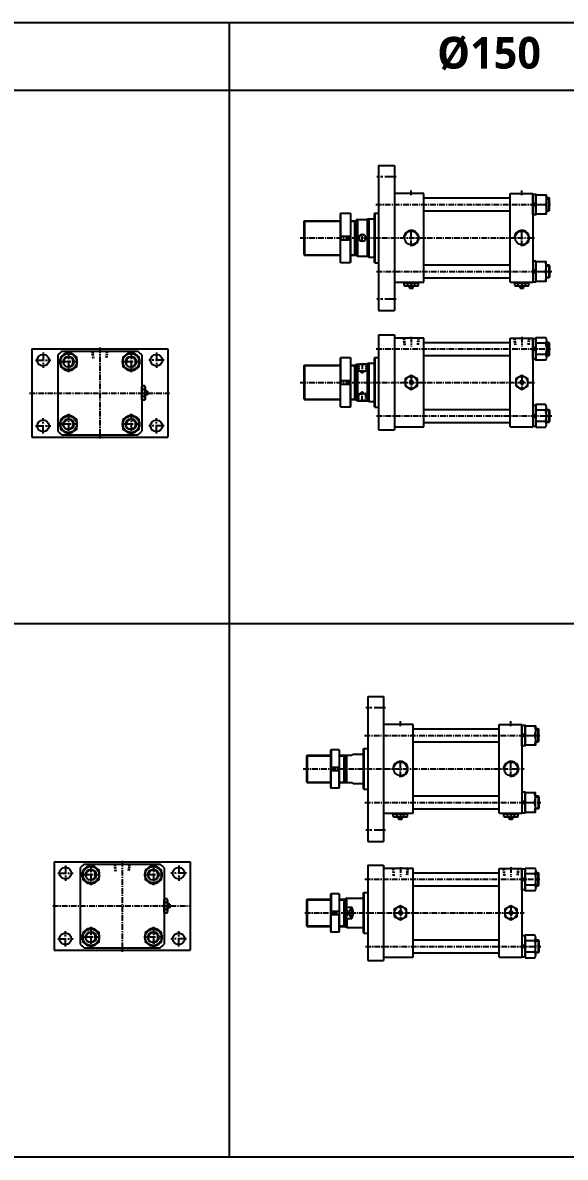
# Model space of a CAD drawing. Extents: x -819 to 8226, y 0 to 4052.
# Drawn here: x 856 to 2053, y 0 to 2506 of the extents above; entities that cross this region are included whole.
import ezdxf

# ---------------------------------------------------------------- set-up
doc = ezdxf.new("R2010")
doc.units = 0
doc.header["$LTSCALE"] = 10
doc.header["$MEASUREMENT"] = 0
for name, pattern in [('CENTER', [2, 1.25, -0.25, 0.25, -0.25]), ('CENTERX2', [4, 2.5, -0.5, 0.5, -0.5]), ('HIDDEN', [0.375, 0.25, -0.125])]:
    doc.linetypes.add(name, pattern=pattern)
doc.layers.get('0').update_dxf_attribs({"linetype": 'CONTINUOUS'})
doc.layers.get('DEFPOINTS').update_dxf_attribs({"linetype": 'CONTINUOUS'})
for name, color, linetype in [('CEN', 1, 'CENTERX2'), ('CENTER', 1, 'CENTER'), ('ML', 7, 'CONTINUOUS'), ('THIN', 3, 'CONTINUOUS')]:
    doc.layers.add(name, color=color, linetype=linetype)
doc.styles.add('문자', font='romans.shx')

msp = doc.modelspace()

# ---------------------------------------------------------------- linework, layer by layer
for p, q in [((8226, 2505.7), (0, 2505.7)), ((1312, 0), (1312, 2505.7)), ((8226, 2355.7), (0, 2355.7)), ((8226, 1177.9), (0, 1177.9)), ((8226, 0), (0, 0))]:
    msp.add_line(p, q)
at = {"color": 7, "linetype": 'Continuous'}
for p, q in [((1697.7, 1925.3), (1697.7, 1930.4)), ((1697.7, 1930.4), (1704, 1930.4)), ((1698.7, 1930.4), (1698.7, 1932.4)), ((1698.7, 1932.4), (1727.9, 1932.4)), ((1704, 1930.4), (1728.9, 1930.4)), ((1705.5, 1925.3), (1705.5, 1930.4)), ((1721.1, 1925.3), (1721.1, 1930.4)), ((1727.9, 1930.4), (1727.9, 1932.4)), ((1728.9, 1925.3), (1728.9, 1930.4)), ((1941.7, 1925.3), (1941.7, 1930.4)), ((1941.7, 1930.4), (1948, 1930.4)), ((1942.7, 1930.4), (1942.7, 1932.4)), ((1942.7, 1932.4), (1971.9, 1932.4)), ((1948, 1930.4), (1972.9, 1930.4)), ((1949.5, 1925.3), (1949.5, 1930.4)), ((1965.1, 1925.3), (1965.1, 1930.4)), ((1971.9, 1930.4), (1971.9, 1932.4)), ((1972.9, 1925.3), (1972.9, 1930.4)), ((1700.9, 1924.4), (1725.7, 1924.4)), ((1709.3, 1924.6), (1709.3, 1924.6)), ((1709.3, 1919.9), (1709.3, 1924.4)), ((1709.3, 1919.9), (1709.8, 1919.4)), ((1717.3, 1919.9), (1709.3, 1919.9)), ((1709.8, 1919.4), (1716.8, 1919.4)), ((1717.3, 1919.9), (1716.8, 1919.4)), ((1717.3, 1919.9), (1717.3, 1924.4)), ((1944.9, 1924.4), (1969.7, 1924.4)), ((1953.3, 1924.6), (1953.3, 1924.6)), ((1953.3, 1919.9), (1953.3, 1924.4)), ((1953.3, 1919.9), (1953.8, 1919.4)), ((1961.3, 1919.9), (1953.3, 1919.9)), ((1953.8, 1919.4), (1960.8, 1919.4)), ((1961.3, 1919.9), (1960.8, 1919.4)), ((1961.3, 1919.9), (1961.3, 1924.4)), ((1118.5, 1673.2), (1118.5, 1702.4)), ((1120.5, 1702.4), (1118.5, 1702.4)), ((1125.5, 1703.4), (1120.5, 1703.4)), ((1120.5, 1678.6), (1120.5, 1703.4)), ((1125.5, 1695.6), (1120.5, 1695.6)), ((1125.5, 1680), (1120.5, 1680)), ((1126.3, 1683.8), (1126.3, 1683.8)), ((1126.5, 1675.4), (1126.5, 1700.2)), ((1131, 1691.8), (1126.5, 1691.8)), ((1131, 1683.8), (1126.5, 1683.8)), ((1131, 1691.8), (1131.5, 1691.3)), ((1131, 1691.8), (1131, 1683.8)), ((1131, 1683.8), (1131.5, 1684.3)), ((1131.5, 1684.3), (1131.5, 1691.3)), ((1120.5, 1673.2), (1118.5, 1673.2)), ((1120.5, 1672.2), (1120.5, 1678.6)), ((1125.5, 1672.2), (1120.5, 1672.2)), ((1673.7, 752.8), (1673.7, 757.8)), ((1673.7, 757.8), (1680.1, 757.8)), ((1674.7, 757.8), (1674.7, 759.8)), ((1674.7, 759.8), (1703.9, 759.8)), ((1676.9, 751.8), (1701.7, 751.8)), ((1680.1, 757.8), (1704.9, 757.8)), ((1681.5, 752.8), (1681.5, 757.8)), ((1685.3, 752.1), (1685.3, 752.1)), ((1685.3, 747.3), (1685.3, 751.8)), ((1693.3, 747.3), (1693.3, 751.8)), ((1697.1, 752.8), (1697.1, 757.8)), ((1703.9, 757.8), (1703.9, 759.8)), ((1704.9, 752.8), (1704.9, 757.8)), ((1917.7, 752.8), (1917.7, 757.8)), ((1917.7, 757.8), (1924.1, 757.8)), ((1918.7, 757.8), (1918.7, 759.8)), ((1918.7, 759.8), (1947.9, 759.8)), ((1920.9, 751.8), (1945.7, 751.8)), ((1924.1, 757.8), (1948.9, 757.8)), ((1925.5, 752.8), (1925.5, 757.8)), ((1929.3, 752.1), (1929.3, 752.1)), ((1929.3, 747.3), (1929.3, 751.8)), ((1937.3, 747.3), (1937.3, 751.8)), ((1941.1, 752.8), (1941.1, 757.8)), ((1947.9, 757.8), (1947.9, 759.8)), ((1948.9, 752.8), (1948.9, 757.8)), ((1685.3, 747.3), (1685.8, 746.8)), ((1693.3, 747.3), (1685.3, 747.3)), ((1685.8, 746.8), (1692.8, 746.8)), ((1693.3, 747.3), (1692.8, 746.8)), ((1929.3, 747.3), (1929.8, 746.8)), ((1937.3, 747.3), (1929.3, 747.3)), ((1929.8, 746.8), (1936.8, 746.8)), ((1937.3, 747.3), (1936.8, 746.8)), ((1167.8, 540.4), (1167.8, 569.6)), ((1169.8, 569.6), (1167.8, 569.6)), ((1174.8, 570.6), (1169.8, 570.6)), ((1169.8, 545.8), (1169.8, 570.6)), ((1174.8, 562.8), (1169.8, 562.8)), ((1175.8, 542.6), (1175.8, 567.4)), ((1180.3, 559), (1175.8, 559)), ((1180.3, 559), (1180.8, 558.5)), ((1180.3, 559), (1180.3, 551)), ((1180.3, 551), (1180.8, 551.5)), ((1180.8, 551.5), (1180.8, 558.5)), ((1169.8, 540.4), (1167.8, 540.4)), ((1174.8, 547.2), (1169.8, 547.2)), ((1169.8, 539.4), (1169.8, 545.8)), ((1174.8, 539.4), (1169.8, 539.4)), ((1175.5, 551), (1175.5, 551)), ((1180.3, 551), (1175.8, 551))]:
    msp.add_line(p, q, dxfattribs=at)
for points in [[(1699.8, 1703.5), (1713.3, 1695.7), (1726.8, 1703.5), (1726.8, 1719.1), (1713.3, 1726.9), (1699.8, 1719.1)], [(1711.8, 1713.8), (1710.4, 1711.3), (1711.8, 1708.8), (1714.7, 1708.8), (1716.2, 1711.3), (1714.7, 1713.8)], [(1943.8, 1703.5), (1957.3, 1695.7), (1970.8, 1703.5), (1970.8, 1719.1), (1957.3, 1726.9), (1943.8, 1719.1)], [(1955.8, 1713.8), (1954.4, 1711.3), (1955.8, 1708.8), (1958.7, 1708.8), (1960.2, 1711.3), (1958.7, 1713.8)], [(1675.8, 532.1), (1689.3, 524.3), (1702.8, 532.1), (1702.8, 547.7), (1689.3, 555.5), (1675.8, 547.7)], [(1919.8, 532.1), (1933.3, 524.3), (1946.8, 532.1), (1946.8, 547.7), (1933.3, 555.5), (1919.8, 547.7)], [(1687.9, 542.4), (1686.4, 539.9), (1687.9, 537.4), (1690.8, 537.4), (1692.2, 539.9), (1690.8, 542.4)], [(1931.9, 542.4), (1930.4, 539.9), (1931.9, 537.4), (1934.8, 537.4), (1936.2, 539.9), (1934.8, 542.4)]]:
    msp.add_lwpolyline(points, close=True, dxfattribs=at)
for centre, radius in [((1713.3, 1711.3), 13.5), ((1713.3, 1711.3), 3.5), ((1957.3, 1711.3), 13.5), ((1957.3, 1711.3), 3.5), ((1689.3, 539.9), 13.5), ((1933.3, 539.9), 13.5), ((1689.3, 539.9), 3.5), ((1933.3, 539.9), 3.5)]:
    msp.add_circle(centre, radius, dxfattribs=at)
for centre, radius, start, end in [((1700.9, 1930), 5.62, 235.6158, 270), ((1701.6, 1932.6), 8.22, 241.7006, 298.2994), ((1713.3, 1955.7), 31.3, 255.6172, 270.0141), ((1713.3, 1955.7), 31.3, 269.9859, 284.3828), ((1725, 1932.6), 8.22, 241.7006, 298.2994), ((1944.9, 1930), 5.62, 235.6158, 270), ((1945.6, 1932.6), 8.22, 241.7006, 298.2994), ((1957.3, 1955.7), 31.3, 255.6172, 270.0141), ((1957.3, 1955.7), 31.3, 269.9859, 284.3828), ((1969, 1932.6), 8.22, 241.7006, 298.2994), ((1118.3, 1699.5), 8.22, 331.7006, 28.2994), ((1095.2, 1687.8), 31.3, 359.9859, 14.3828), ((1095.2, 1687.8), 31.3, 345.6172, 0.0141), ((1118.3, 1676.1), 8.22, 331.7006, 28.2994), ((1120.9, 1675.4), 5.62, 325.6158, 0), ((1676.9, 757.4), 5.62, 235.6158, 270), ((1677.6, 760), 8.22, 241.7006, 298.2994), ((1689.3, 783.2), 31.3, 255.6172, 270.0141), ((1689.3, 783.2), 31.3, 269.9859, 284.3828), ((1701, 760), 8.22, 241.7006, 298.2994), ((1920.9, 757.4), 5.62, 235.6158, 270), ((1921.6, 760), 8.22, 241.7006, 298.2994), ((1933.3, 783.2), 31.3, 255.6172, 270.0141), ((1933.3, 783.2), 31.3, 269.9859, 284.3828), ((1945, 760), 8.22, 241.7006, 298.2994), ((1167.5, 566.7), 8.22, 331.7006, 28.2994), ((1144.4, 555), 31.3, 359.9859, 14.3828), ((1144.4, 555), 31.3, 345.6172, 0.0141), ((1167.5, 543.3), 8.22, 331.7006, 28.2994), ((1170.1, 542.6), 5.62, 325.6158, 0)]:
    msp.add_arc(centre, radius, start, end, dxfattribs=at)
at = {"layer": 'CEN', "color": 1, "linetype": 'CENTER', "ltscale": 2}
for p, q in [((1680.3, 2165.4), (1637.3, 2165.4)), ((1680.3, 1895.4), (1637.3, 1895.4)), ((1656.3, 992.8), (1613.3, 992.8)), ((1656.3, 722.8), (1613.3, 722.8))]:
    msp.add_line(p, q, dxfattribs=at)
at = {"layer": 'CEN', "color": 1, "linetype": 'CENTER', "ltscale": 1.5}
for p, q in [((884, 1760.3), (918, 1760.3)), ((901, 1777.3), (901, 1743.3)), ((1168, 1760.3), (1134, 1760.3)), ((1151, 1777.3), (1151, 1743.3)), ((901, 1598.3), (901, 1632.3)), ((1151, 1598.3), (1151, 1632.3)), ((884, 1615.3), (918, 1615.3)), ((1168, 1615.3), (1134, 1615.3)), ((933.1, 627.5), (967.1, 627.5)), ((950.1, 644.5), (950.1, 610.5)), ((1217.1, 627.5), (1183.1, 627.5)), ((1200.1, 644.5), (1200.1, 610.5)), ((933.1, 482.5), (967.1, 482.5)), ((950.1, 465.5), (950.1, 499.5)), ((1217.1, 482.5), (1183.1, 482.5)), ((1200.1, 465.5), (1200.1, 499.5))]:
    msp.add_line(p, q, dxfattribs=at)
at = {"layer": 'CENTER'}
for p, q in [((957, 1779.8), (957, 1733.9)), ((1095, 1779.8), (1095, 1733.9)), ((976.9, 1756.8), (937.1, 1756.8)), ((1114.9, 1756.8), (1075.1, 1756.8)), ((957, 1641.8), (957, 1595.9)), ((1095, 1641.8), (1095, 1595.9)), ((976.9, 1618.8), (937.1, 1618.8)), ((1114.9, 1618.8), (1075.1, 1618.8)), ((1006.3, 647), (1006.3, 601)), ((1144.3, 647), (1144.3, 601)), ((1026.2, 624), (986.4, 624)), ((1164.2, 624), (1124.4, 624)), ((1006.3, 509), (1006.3, 463)), ((1144.3, 509), (1144.3, 463)), ((1026.2, 486), (986.4, 486)), ((1164.2, 486), (1124.4, 486))]:
    msp.add_line(p, q, dxfattribs=at)
at = {"layer": 'DEFPOINTS', "color": 0, "linetype": 'ByBlock'}
for p in [(1641.3, 1766.3), (1641.3, 1656.3)]:
    msp.add_point(p, dxfattribs=at)
at = {"layer": 'ML'}
for p, q in [((1641.3, 2190.4), (1641.3, 1870.4)), ((1641.3, 2190.4), (1676.3, 2190.4)), ((1676.3, 2190.4), (1676.3, 1870.4)), ((1741.3, 2128.4), (1676.3, 2128.4)), ((1741.3, 1932.4), (1741.3, 2128.4)), ((1931.3, 2128.4), (1981.3, 2128.4)), ((1931.3, 1932.4), (1931.3, 2128.4)), ((1981.3, 2128.4), (1981.3, 1932.4)), ((1988.5, 2110), (1981.3, 2102.8)), ((1988.5, 2105.9), (1981.3, 2098.7)), ((2016.9, 2090.1), (2016.9, 2118.7)), ((1556.1, 2083.4), (1557.1, 2084.4)), ((1556.1, 2083.4), (1556.1, 1977.4)), ((1557.1, 2084.4), (1557.1, 2034.4)), ((1579.1, 2084.4), (1557.1, 2084.4)), ((1579.1, 2084.4), (1579.1, 2034.4)), ((1579.1, 2084.4), (1580.1, 2083.4)), ((1580.1, 1977.4), (1580.1, 2083.4)), ((1632.8, 2085.4), (1631.3, 2083.9)), ((1631.3, 2083.9), (1631.3, 1976.9)), ((1632.8, 2085.4), (1632.8, 1975.4)), ((1632.8, 2085.4), (1641.3, 2085.4)), ((1988.5, 2104.4), (2009.4, 2104.4)), ((1476.3, 2066.9), (1477.8, 2068.4)), ((1476.3, 2066.9), (1476.3, 1993.9)), ((1477.8, 2068.4), (1477.8, 1992.4)), ((1588.3, 2068.4), (1588.3, 1992.4)), ((1594.3, 2070.9), (1591.3, 2069.1)), ((1591.3, 2069.1), (1591.3, 1991.6)), ((1594.3, 2070.9), (1594.3, 1989.9)), ((1619.3, 2072.9), (1616.3, 2071.1)), ((1616.3, 2071.1), (1616.3, 1989.6)), ((1619.3, 2072.9), (1619.3, 1987.9)), ((1556.1, 2034.4), (1580.1, 2034.4)), ((1556.1, 2026.4), (1580.1, 2026.4)), ((1557.1, 1976.4), (1557.1, 2026.4)), ((1579.1, 1976.4), (1579.1, 2026.4)), ((1476.3, 1993.9), (1477.8, 1992.4)), ((1594.3, 1989.9), (1591.3, 1991.6)), ((1619.3, 1987.9), (1616.3, 1989.6)), ((1557.1, 1976.4), (1556.1, 1977.4)), ((1557.1, 1976.4), (1579.1, 1976.4)), ((1579.1, 1976.4), (1580.1, 1977.4)), ((1632.8, 1975.4), (1631.3, 1976.9)), ((1632.8, 1975.4), (1641.3, 1975.4)), ((1988.5, 1954.8), (1981.3, 1962)), ((1988.5, 1950.7), (1981.3, 1957.9)), ((1988.5, 1956.4), (2009.4, 1956.4)), ((2016.9, 1970.7), (2016.9, 1942.1)), ((1676.3, 1932.4), (1741.3, 1932.4)), ((1931.3, 1932.4), (1981.3, 1932.4)), ((1641.3, 1870.4), (1676.3, 1870.4)), ((1641.3, 1816.3), (1641.3, 1606.3)), ((1641.3, 1816.3), (1676.3, 1816.3)), ((1676.3, 1816.3), (1676.3, 1606.3)), ((1741.3, 1809.3), (1676.3, 1809.3)), ((1741.3, 1613.3), (1741.3, 1809.3)), ((1931.3, 1613.3), (1931.3, 1809.3)), ((1931.3, 1809.3), (1981.3, 1809.3)), ((1981.3, 1809.3), (1981.3, 1613.3)), ((876, 1785.3), (1176, 1785.3)), ((876, 1785.3), (876, 1590.3)), ((942, 1780.3), (1110.1, 1780.3)), ((1176, 1785.3), (1176, 1590.3)), ((1988.5, 1791), (1981.3, 1783.7)), ((1988.5, 1786.9), (1981.3, 1779.7)), ((2009.8, 1797.8), (1988.5, 1797.8)), ((2011.8, 1804.1), (2011.8, 1766.5)), ((2016.9, 1771), (2016.9, 1799.6)), ((933.5, 1771.9), (933.5, 1647.8)), ((1118.5, 1771.9), (1118.5, 1647.8)), ((1556.1, 1764.3), (1557.1, 1765.3)), ((1556.1, 1764.3), (1556.1, 1658.3)), ((1557.1, 1765.3), (1557.1, 1715.3)), ((1579.1, 1765.3), (1557.1, 1765.3)), ((1579.1, 1765.3), (1579.1, 1715.3)), ((1579.1, 1765.3), (1580.1, 1764.3)), ((1580.1, 1658.3), (1580.1, 1764.3)), ((1632.8, 1766.3), (1631.3, 1764.8)), ((1631.3, 1764.8), (1631.3, 1657.8)), ((1632.8, 1766.3), (1632.8, 1656.3)), ((1632.8, 1766.3), (1641.3, 1766.3)), ((2009.8, 1772.8), (1988.5, 1772.8)), ((1476.3, 1747.8), (1477.8, 1749.3)), ((1476.3, 1747.8), (1476.3, 1674.8)), ((1477.8, 1749.3), (1477.8, 1673.3)), ((1588.3, 1749.3), (1588.3, 1673.3)), ((1594.3, 1751.8), (1591.3, 1750.1)), ((1591.3, 1750.1), (1591.3, 1672.5)), ((1594.3, 1751.8), (1594.3, 1670.8)), ((1619.3, 1753.8), (1616.3, 1752.1)), ((1616.3, 1752.1), (1616.3, 1670.5)), ((1619.3, 1753.8), (1619.3, 1668.8)), ((1556.1, 1715.3), (1580.1, 1715.3)), ((1556.1, 1707.3), (1580.1, 1707.3)), ((1557.1, 1657.3), (1557.1, 1707.3)), ((1579.1, 1657.3), (1579.1, 1707.3)), ((1476.3, 1674.8), (1477.8, 1673.3)), ((1557.1, 1657.3), (1556.1, 1658.3)), ((1557.1, 1657.3), (1579.1, 1657.3)), ((1579.1, 1657.3), (1580.1, 1658.3)), ((1594.3, 1670.8), (1591.3, 1672.5)), ((1619.3, 1668.8), (1616.3, 1670.5)), ((1632.8, 1656.3), (1631.3, 1657.8)), ((1632.8, 1656.3), (1641.3, 1656.3)), ((2011.8, 1618.5), (2011.8, 1656.1)), ((933.5, 1647.8), (933.5, 1603.7)), ((1118.5, 1647.8), (1118.5, 1603.7)), ((1988.5, 1635.7), (1981.3, 1643)), ((1988.5, 1631.7), (1981.3, 1638.9)), ((2009.8, 1649.8), (1988.5, 1649.8)), ((2016.9, 1651.6), (2016.9, 1623)), ((1641.3, 1606.3), (1676.3, 1606.3)), ((1676.3, 1613.3), (1741.3, 1613.3)), ((1931.3, 1613.3), (1981.3, 1613.3)), ((2009.8, 1624.8), (1988.5, 1624.8)), ((876, 1590.3), (1176, 1590.3)), ((942, 1595.3), (1110.1, 1595.3)), ((1617.3, 1017.8), (1617.3, 697.8)), ((1617.3, 1017.8), (1652.3, 1017.8)), ((1652.3, 1017.8), (1652.3, 697.8)), ((1717.3, 955.8), (1652.3, 955.8)), ((1717.3, 759.8), (1717.3, 955.8)), ((1907.3, 955.8), (1957.3, 955.8)), ((1907.3, 759.8), (1907.3, 955.8)), ((1957.3, 955.8), (1957.3, 759.8)), ((1964.5, 937.4), (1957.3, 930.2)), ((1964.5, 933.4), (1957.3, 926.2)), ((1964.5, 931.8), (1985.4, 931.8)), ((1993, 917.5), (1993, 946.1)), ((1607.3, 901.3), (1608.8, 902.8)), ((1608.8, 902.8), (1608.8, 812.8)), ((1482.3, 886.3), (1483.8, 887.8)), ((1482.3, 886.3), (1482.3, 829.3)), ((1483.8, 887.8), (1483.8, 827.8)), ((1535.3, 898.8), (1536.3, 899.8)), ((1535.3, 898.8), (1535.3, 816.8)), ((1536.3, 899.8), (1536.3, 861.3)), ((1554.3, 899.8), (1536.3, 899.8)), ((1554.3, 899.8), (1554.3, 861.3)), ((1554.3, 899.8), (1555.3, 898.8)), ((1555.3, 816.8), (1555.3, 898.8)), ((1564.3, 887.8), (1564.3, 827.8)), ((1567.3, 887.8), (1567.3, 827.6)), ((1571.3, 827.8), (1571.3, 887.8)), ((1585.3, 890.3), (1582.3, 887.8)), ((1607.3, 901.3), (1607.3, 814.3)), ((1535.3, 861.3), (1555.3, 861.3)), ((1535.3, 854.3), (1555.3, 854.3)), ((1536.3, 815.8), (1536.3, 854.3)), ((1554.3, 815.8), (1554.3, 854.3)), ((1482.3, 829.3), (1483.8, 827.8)), ((1585.3, 825.3), (1582.3, 827.8)), ((1535.3, 816.8), (1536.3, 815.8)), ((1536.3, 815.8), (1554.3, 815.8)), ((1554.3, 815.8), (1555.3, 816.8)), ((1607.3, 814.3), (1608.8, 812.8)), ((1964.5, 782.2), (1957.3, 789.4)), ((1964.5, 778.2), (1957.3, 785.4)), ((1964.5, 783.8), (1985.4, 783.8)), ((1993, 798.1), (1993, 769.5)), ((1652.3, 759.8), (1717.3, 759.8)), ((1907.3, 759.8), (1957.3, 759.8)), ((1617.3, 697.8), (1652.3, 697.8)), ((925.1, 652.5), (1225.1, 652.5)), ((925.1, 652.5), (925.1, 457.5)), ((1225.1, 652.5), (1225.1, 457.5)), ((982.8, 639.1), (982.8, 470.9)), ((991.2, 647.5), (1159.3, 647.5)), ((1167.8, 639.1), (1167.8, 470.9)), ((1617.3, 644.9), (1617.3, 434.9)), ((1617.3, 644.9), (1652.3, 644.9)), ((1652.3, 644.9), (1652.3, 434.9)), ((1717.3, 637.9), (1652.3, 637.9)), ((1717.3, 441.9), (1717.3, 637.9)), ((1907.3, 441.9), (1907.3, 637.9)), ((1907.3, 637.9), (1957.3, 637.9)), ((1957.3, 637.9), (1957.3, 441.9)), ((1987.8, 632.7), (1987.8, 595.1)), ((1993, 599.6), (1993, 628.2)), ((1964.5, 619.5), (1957.3, 612.3)), ((1964.5, 615.4), (1957.3, 608.2)), ((1985.9, 626.4), (1964.5, 626.4)), ((1535.3, 580.9), (1536.3, 581.9)), ((1535.3, 580.9), (1535.3, 498.9)), ((1554.3, 581.9), (1536.3, 581.9)), ((1536.3, 581.9), (1536.3, 543.4)), ((1554.3, 581.9), (1555.3, 580.9)), ((1554.3, 581.9), (1554.3, 543.4)), ((1555.3, 498.9), (1555.3, 580.9)), ((1607.3, 583.4), (1608.8, 584.9)), ((1607.3, 583.4), (1607.3, 496.4)), ((1608.8, 584.9), (1608.8, 494.9)), ((1985.9, 601.3), (1964.5, 601.3)), ((1482.3, 568.4), (1483.8, 569.9)), ((1482.3, 568.4), (1482.3, 511.4)), ((1483.8, 569.9), (1483.8, 509.9)), ((1564.3, 569.9), (1564.3, 509.9)), ((1571.3, 572.4), (1567.3, 570.1)), ((1567.3, 570.1), (1567.3, 509.7)), ((1567.3, 552.4), (1582.3, 552.4)), ((1571.3, 552.4), (1571.3, 572.4)), ((1582.3, 552.4), (1582.3, 527.4)), ((1535.3, 543.4), (1555.3, 543.4)), ((1535.3, 536.4), (1555.3, 536.4)), ((1536.3, 497.9), (1536.3, 536.4)), ((1554.3, 497.9), (1554.3, 536.4)), ((1567.3, 527.4), (1582.3, 527.4)), ((1571.3, 527.4), (1571.3, 507.4)), ((1482.3, 511.4), (1483.8, 509.9)), ((1571.3, 507.4), (1567.3, 509.7)), ((1535.3, 498.9), (1536.3, 497.9)), ((1536.3, 497.9), (1554.3, 497.9)), ((1554.3, 497.9), (1555.3, 498.9)), ((1607.3, 496.4), (1608.8, 494.9)), ((1985.9, 478.4), (1964.5, 478.4)), ((1987.8, 447.1), (1987.8, 484.7)), ((1993, 480.2), (1993, 451.6)), ((925.1, 457.5), (1225.1, 457.5)), ((991.2, 462.5), (1159.3, 462.5)), ((1964.5, 464.3), (1957.3, 471.5)), ((1964.5, 460.2), (1957.3, 467.4)), ((1985.9, 453.3), (1964.5, 453.3)), ((1617.3, 434.9), (1652.3, 434.9)), ((1652.3, 441.9), (1717.3, 441.9)), ((1907.3, 441.9), (1957.3, 441.9))]:
    msp.add_line(p, q, dxfattribs=at)
at = {"layer": 'ML', "color": 1, "linetype": 'CENTER'}
for p, q in [((1713.3, 2125), (1713.3, 2135.5)), ((1957.3, 2125), (1957.3, 2135.5)), ((1635.1, 2104.4), (2020.9, 2104.4)), ((1468, 2030.4), (1986.3, 2030.4)), ((1605.3, 2021.6), (1605.3, 2039.2)), ((1713.3, 2012.1), (1713.3, 2048.6)), ((1957.3, 2012.1), (1957.3, 2048.6)), ((1636.8, 1956.4), (2023.2, 1956.4)), ((1713.3, 1933.2), (1713.3, 1923.7)), ((1957.3, 1933.2), (1957.3, 1923.7)), ((1713.3, 1812), (1713.3, 1790.7)), ((1957.3, 1812), (1957.3, 1790.7)), ((1026, 1788.6), (1026, 1587.7)), ((1635.7, 1785.3), (2020.9, 1785.3)), ((1605.3, 1753.1), (1605.3, 1731.1)), ((1468, 1711.3), (1986.3, 1711.3)), ((1713.3, 1722.3), (1713.3, 1700.3)), ((1957.3, 1722.3), (1957.3, 1700.3)), ((870.6, 1687.8), (1179.5, 1687.8)), ((1605.3, 1669.5), (1605.3, 1691.5)), ((1636.8, 1637.3), (2023.2, 1637.3)), ((1689.3, 952.5), (1689.3, 962.9)), ((1933.3, 952.5), (1933.3, 962.9)), ((1610.4, 931.8), (1997, 931.8)), ((1474.8, 857.8), (1962.3, 857.8)), ((1689.3, 839.5), (1689.3, 876.1)), ((1933.3, 839.5), (1933.3, 876.1)), ((1611.2, 783.8), (1999.2, 783.8)), ((1689.3, 760.6), (1689.3, 751.1)), ((1933.3, 760.6), (1933.3, 751.1)), ((1075.3, 654.6), (1075.3, 454)), ((1689.3, 640.6), (1689.3, 619.3)), ((1933.3, 640.6), (1933.3, 619.3)), ((1610.7, 613.9), (1997, 613.9)), ((922.3, 555), (1226.4, 555)), ((1478.3, 539.9), (1962.3, 539.9)), ((1689.3, 550.9), (1689.3, 528.9)), ((1933.3, 550.9), (1933.3, 528.9)), ((1612.1, 465.9), (1999.2, 465.9))]:
    msp.add_line(p, q, dxfattribs=at)
at = {"layer": 'ML', "color": 7, "linetype": 'Continuous'}
for p, q in [((1741.3, 2118.7), (1931.3, 2118.7)), ((1741.3, 2090.1), (1931.3, 2090.1)), ((1477.8, 2068.4), (1556.1, 2068.4)), ((1580.1, 2068.4), (1591.3, 2068.4)), ((1594.3, 2070.9), (1616.3, 2070.9)), ((1619.3, 2072.9), (1631.3, 2072.9)), ((1477.8, 1992.4), (1556.1, 1992.4)), ((1580.1, 1992.4), (1591.3, 1992.4)), ((1594.3, 1989.9), (1616.3, 1989.9)), ((1619.3, 1987.9), (1631.3, 1987.9)), ((1741.3, 1970.7), (1931.3, 1970.7)), ((1741.3, 1942.1), (1931.3, 1942.1)), ((1741.3, 1799.6), (1931.3, 1799.6)), ((1741.3, 1771), (1931.3, 1771)), ((1477.8, 1749.3), (1556.1, 1749.3)), ((1580.1, 1749.3), (1591.3, 1749.3)), ((1594.3, 1751.8), (1616.3, 1751.8)), ((1619.3, 1753.8), (1631.3, 1753.8)), ((1477.8, 1673.3), (1556.1, 1673.3)), ((1580.1, 1673.3), (1591.3, 1673.3)), ((1594.3, 1670.8), (1616.3, 1670.8)), ((1619.3, 1668.8), (1631.3, 1668.8)), ((1741.3, 1651.6), (1931.3, 1651.6)), ((1741.3, 1623), (1931.3, 1623)), ((1717.3, 946.1), (1907.3, 946.1)), ((1608.8, 902.8), (1617.3, 902.8)), ((1717.3, 917.5), (1907.3, 917.5)), ((1483.8, 887.8), (1535.3, 887.8)), ((1555.3, 887.8), (1567.3, 887.8)), ((1567.3, 887.8), (1582.3, 887.8)), ((1585.3, 890.3), (1607.3, 890.3)), ((1483.8, 827.8), (1535.3, 827.8)), ((1555.3, 827.8), (1567.3, 827.8)), ((1567.3, 827.8), (1582.3, 827.8)), ((1585.3, 825.3), (1607.3, 825.3)), ((1608.8, 812.8), (1617.3, 812.8)), ((1717.3, 798.1), (1907.3, 798.1)), ((1717.3, 769.5), (1907.3, 769.5)), ((1717.3, 628.2), (1907.3, 628.2)), ((1608.8, 584.9), (1617.3, 584.9)), ((1717.3, 599.6), (1907.3, 599.6)), ((1483.8, 569.9), (1535.3, 569.9)), ((1555.3, 569.9), (1567.3, 569.9)), ((1571.3, 572.4), (1607.3, 572.4)), ((1483.8, 509.9), (1535.3, 509.9)), ((1555.3, 509.9), (1567.3, 509.9)), ((1571.3, 507.4), (1607.3, 507.4)), ((1608.8, 494.9), (1617.3, 494.9)), ((1717.3, 480.2), (1907.3, 480.2)), ((1717.3, 451.6), (1907.3, 451.6))]:
    msp.add_line(p, q, dxfattribs=at)
at = {"layer": 'ML', "color": 2, "linetype": 'Continuous'}
for p, q in [((1476.8, 2067.4), (1556.1, 2067.4)), ((1580.1, 2067.4), (1588.3, 2067.4)), ((1476.8, 1993.4), (1556.1, 1993.4)), ((1580.1, 1993.4), (1588.3, 1993.4)), ((1476.8, 1748.3), (1556.1, 1748.3)), ((1580.1, 1748.3), (1588.3, 1748.3)), ((1476.8, 1674.3), (1556.1, 1674.3)), ((1580.1, 1674.3), (1588.3, 1674.3)), ((1482.8, 886.8), (1535.3, 886.8)), ((1555.3, 886.8), (1564.3, 886.8)), ((1482.8, 828.8), (1535.3, 828.8)), ((1555.3, 828.8), (1564.3, 828.8)), ((1482.8, 568.9), (1535.3, 568.9)), ((1555.3, 568.9), (1564.3, 568.9)), ((1482.8, 510.9), (1535.3, 510.9)), ((1555.3, 510.9), (1564.3, 510.9))]:
    msp.add_line(p, q, dxfattribs=at)
at = {"layer": 'ML', "color": 2}
for p, q in [((1588.3, 2067.4), (1590, 2068.4)), ((1588.3, 1993.4), (1590, 1992.4)), ((1709.8, 1924.6), (1709.8, 1924.6)), ((1709.8, 1919.4), (1709.8, 1924.4)), ((1716.8, 1919.4), (1716.8, 1924.4)), ((1953.8, 1924.6), (1953.8, 1924.6)), ((1953.8, 1919.4), (1953.8, 1924.4)), ((1960.8, 1919.4), (1960.8, 1924.4)), ((1588.3, 1748.3), (1590, 1749.3)), ((1126.3, 1684.3), (1126.3, 1684.3)), ((1131.5, 1691.3), (1126.5, 1691.3)), ((1131.5, 1684.3), (1126.5, 1684.3)), ((1588.3, 1674.3), (1590, 1673.3)), ((1564.3, 886.8), (1566.1, 887.8)), ((1564.3, 828.8), (1566.1, 827.8)), ((1685.8, 752), (1685.8, 752)), ((1685.8, 746.8), (1685.8, 751.8)), ((1692.8, 746.8), (1692.8, 751.8)), ((1929.8, 752), (1929.8, 752)), ((1929.8, 746.8), (1929.8, 751.8)), ((1936.8, 746.8), (1936.8, 751.8)), ((1175.6, 551.5), (1175.6, 551.5)), ((1180.8, 558.5), (1175.8, 558.5)), ((1180.8, 551.5), (1175.8, 551.5)), ((1564.3, 568.9), (1566.1, 569.9)), ((1582.3, 527.4), (1567.3, 552.4)), ((1582.3, 552.4), (1567.3, 527.4)), ((1564.3, 510.9), (1566.1, 509.9))]:
    msp.add_line(p, q, dxfattribs=at)
at = {"layer": 'ML', "color": 6, "linetype": 'HIDDEN', "ltscale": 1.5}
for p, q in [((1698.3, 1793.3), (1696.7, 1809.3)), ((1699.9, 1793.3), (1698.3, 1809.3)), ((1728.3, 1809.3), (1726.7, 1793.3)), ((1729.9, 1809.3), (1728.3, 1793.3)), ((1942.3, 1793.3), (1940.7, 1809.3)), ((1943.9, 1793.3), (1942.3, 1809.3)), ((1972.3, 1809.3), (1970.7, 1793.3)), ((1973.9, 1809.3), (1972.3, 1793.3)), ((1011, 1764.3), (1009.4, 1780.3)), ((1012.6, 1764.3), (1011, 1780.3)), ((1041, 1780.3), (1039.4, 1764.3)), ((1042.6, 1780.3), (1041, 1764.3)), ((1060.3, 631.5), (1058.7, 647.5)), ((1061.9, 631.5), (1060.3, 647.5)), ((1090.3, 647.5), (1088.7, 631.5)), ((1091.9, 647.5), (1090.3, 631.5)), ((1674.3, 621.9), (1672.7, 637.9)), ((1675.9, 621.9), (1674.3, 637.9)), ((1704.3, 637.9), (1702.7, 621.9)), ((1705.9, 637.9), (1704.3, 621.9)), ((1918.3, 621.9), (1916.7, 637.9)), ((1919.9, 621.9), (1918.3, 637.9)), ((1948.3, 637.9), (1946.7, 621.9)), ((1949.9, 637.9), (1948.3, 621.9))]:
    msp.add_line(p, q, dxfattribs=at)
at = {"layer": 'ML', "color": 6, "linetype": 'HIDDEN'}
for p, q in [((1597.3, 1751.8), (1597.8, 1751.3)), ((1597.8, 1751.3), (1597.8, 1736.8)), ((1612.8, 1751.3), (1597.8, 1751.3)), ((1597.8, 1736.8), (1612.8, 1736.8)), ((1597.8, 1736.8), (1605.3, 1732.5)), ((1612.8, 1736.8), (1605.3, 1732.5)), ((1613.3, 1751.8), (1612.8, 1751.3)), ((1612.8, 1751.3), (1612.8, 1736.8)), ((1597.8, 1685.8), (1605.3, 1690.1)), ((1597.8, 1685.8), (1612.8, 1685.8)), ((1597.8, 1671.3), (1597.8, 1685.8)), ((1612.8, 1685.8), (1605.3, 1690.1)), ((1612.8, 1671.3), (1612.8, 1685.8)), ((1597.3, 1670.8), (1597.8, 1671.3)), ((1612.8, 1671.3), (1597.8, 1671.3)), ((1613.3, 1670.8), (1612.8, 1671.3))]:
    msp.add_line(p, q, dxfattribs=at)
at = {"layer": 'ML'}
for points in [[(1981.3, 2081.4), (1981.3, 2127.3), (1988.5, 2127.3), (1988.5, 2081.4), (1981.3, 2081.4)], [(2011.3, 2090.1), (2016.9, 2090.1), (2018.6, 2091.8), (2018.6, 2116.9), (2016.9, 2118.7), (2011.3, 2118.7)], [(1981.3, 1979.3), (1981.3, 1933.4), (1988.5, 1933.4), (1988.5, 1979.3), (1981.3, 1979.3)], [(2011.3, 1970.7), (2016.9, 1970.7), (2018.6, 1968.9), (2018.6, 1943.8), (2016.9, 1942.1), (2011.3, 1942.1)], [(1981.3, 1762.4), (1981.3, 1808.2), (1988.5, 1808.2), (1988.5, 1762.4), (1981.3, 1762.4)], [(2011.8, 1771), (2016.9, 1771), (2018.6, 1772.7), (2018.6, 1797.9), (2016.9, 1799.6), (2011.8, 1799.6)], [(939, 1767.2), (939, 1746.4), (957, 1736), (975, 1746.4), (975, 1767.2), (957, 1777.6), (939, 1767.2)], [(1077, 1767.2), (1077, 1746.4), (1095, 1736), (1113, 1746.4), (1113, 1767.2), (1095, 1777.6), (1077, 1767.2)], [(1981.3, 1660.2), (1981.3, 1614.4), (1988.5, 1614.4), (1988.5, 1660.2), (1981.3, 1660.2)], [(939, 1629.2), (939, 1608.4), (957, 1598), (975, 1608.4), (975, 1629.2), (957, 1639.6), (939, 1629.2)], [(1077, 1629.2), (1077, 1608.4), (1095, 1598), (1113, 1608.4), (1113, 1629.2), (1095, 1639.6), (1077, 1629.2)], [(2011.8, 1651.6), (2016.9, 1651.6), (2018.6, 1649.9), (2018.6, 1624.7), (2016.9, 1623), (2011.8, 1623)], [(1957.3, 908.9), (1957.3, 954.7), (1964.5, 954.7), (1964.5, 908.9), (1957.3, 908.9)], [(1987.3, 917.5), (1993, 917.5), (1994.7, 919.2), (1994.7, 944.4), (1993, 946.1), (1987.3, 946.1)], [(1957.3, 806.7), (1957.3, 760.9), (1964.5, 760.9), (1964.5, 806.7), (1957.3, 806.7)], [(1987.3, 798.1), (1993, 798.1), (1994.7, 796.4), (1994.7, 771.2), (1993, 769.5), (1987.3, 769.5)], [(988.3, 634.4), (988.3, 613.6), (1006.3, 603.2), (1024.3, 613.6), (1024.3, 634.4), (1006.3, 644.8), (988.3, 634.4)], [(1126.3, 634.4), (1126.3, 613.6), (1144.3, 603.2), (1162.3, 613.6), (1162.3, 634.4), (1144.3, 644.8), (1126.3, 634.4)], [(1957.3, 590.9), (1957.3, 636.8), (1964.5, 636.8), (1964.5, 590.9), (1957.3, 590.9)], [(1987.8, 599.6), (1993, 599.6), (1994.7, 601.3), (1994.7, 626.4), (1993, 628.2), (1987.8, 628.2)], [(988.3, 496.4), (988.3, 475.6), (1006.3, 465.2), (1024.3, 475.6), (1024.3, 496.4), (1006.3, 506.8), (988.3, 496.4)], [(1126.3, 496.4), (1126.3, 475.6), (1144.3, 465.2), (1162.3, 475.6), (1162.3, 496.4), (1144.3, 506.8), (1126.3, 496.4)], [(1957.3, 488.8), (1957.3, 442.9), (1964.5, 442.9), (1964.5, 488.8), (1957.3, 488.8)], [(1987.8, 480.2), (1993, 480.2), (1994.7, 478.4), (1994.7, 453.3), (1993, 451.6), (1987.8, 451.6)]]:
    msp.add_lwpolyline(points, dxfattribs=at)
for points in [[(1988.5, 2125.6), (2011.3, 2125.6), (2011.3, 2083.1), (1988.5, 2083.1)], [(1988.5, 1935.1), (2011.3, 1935.1), (2011.3, 1977.6), (1988.5, 1977.6)], [(1964.5, 953.1), (1987.3, 953.1), (1987.3, 910.5), (1964.5, 910.5)], [(1964.5, 762.5), (1987.3, 762.5), (1987.3, 805.1), (1964.5, 805.1)]]:
    msp.add_lwpolyline(points, close=True, dxfattribs=at)
for points in [[(2009.4, 2125.6, -0.178633), (2009.4, 2104.4, -0.178633), (2009.4, 2083.1)], [(2009.4, 1935.1, 0.178633), (2009.4, 1956.4, 0.178633), (2009.4, 1977.6)], [(1988.5, 1810.4), (2009.8, 1810.4, -0.309401), (2009.8, 1797.8, -0.154701), (2009.8, 1772.8, -0.309401), (2009.8, 1760.2), (1988.5, 1760.2), (1988.5, 1810.4)], [(1988.5, 1612.2), (2009.8, 1612.2, 0.309401), (2009.8, 1624.8, 0.154701), (2009.8, 1649.8, 0.309401), (2009.8, 1662.4), (1988.5, 1662.4), (1988.5, 1612.2)], [(1985.4, 953.1, -0.178633), (1985.4, 931.8, -0.178633), (1985.4, 910.5)], [(1985.4, 762.5, 0.178633), (1985.4, 783.8, 0.178633), (1985.4, 805.1)], [(1964.5, 638.9), (1985.9, 638.9, -0.309401), (1985.9, 626.4, -0.154701), (1985.9, 601.3, -0.309401), (1985.9, 588.8), (1964.5, 588.8), (1964.5, 638.9)], [(1964.5, 440.8), (1985.9, 440.8, 0.309401), (1985.9, 453.3, 0.154701), (1985.9, 478.4, 0.309401), (1985.9, 490.9), (1964.5, 490.9), (1964.5, 440.8)]]:
    msp.add_lwpolyline(points, format="xyb", dxfattribs=at)
for centre, radius in [((1605.3, 2030.4), 8), ((1605.3, 2030.4), 7.5), ((1713.3, 2030.4), 15), ((1957.3, 2030.4), 15), ((901, 1760.3), 13), ((957, 1756.8), 18), ((957, 1756.8), 12), ((1095, 1756.8), 18), ((1095, 1756.8), 12), ((1151, 1760.3), 13), ((957, 1618.8), 18), ((957, 1618.8), 12), ((1095, 1618.8), 18), ((1095, 1618.8), 12), ((901, 1615.3), 13), ((1151, 1615.3), 13), ((1689.3, 857.8), 15), ((1933.3, 857.8), 15), ((950.1, 627.5), 13), ((1006.3, 624), 18), ((1006.3, 624), 12), ((1144.3, 624), 18), ((1144.3, 624), 12), ((1200.1, 627.5), 13), ((1006.3, 486), 18), ((1144.3, 486), 18), ((950.1, 482.5), 13), ((1006.3, 486), 12), ((1144.3, 486), 12), ((1200.1, 482.5), 13)]:
    msp.add_circle(centre, radius, dxfattribs=at)
at = {"layer": 'ML', "color": 2}
for centre, radius, start, end in [((1713.3, 2030.4), 16.6, 261.7197, 186.8277), ((1957.3, 2030.4), 16.6, 261.7197, 186.8277), ((957, 1756.8), 10.4, 251.9737, 192.9554), ((1095, 1756.8), 10.4, 257.8599, 190.8987), ((1713.3, 1711.3), 4, 270, 180), ((1957.3, 1711.3), 4, 270, 180), ((957, 1618.8), 10.4, 255.4467, 191.0432), ((1095, 1618.8), 10.4, 255.7855, 190.7916), ((1689.3, 857.8), 16.6, 261.7197, 186.8277), ((1933.3, 857.8), 16.6, 261.7197, 186.8277), ((1006.3, 624), 10.4, 251.9737, 192.9554), ((1144.3, 624), 10.4, 257.8599, 190.8987), ((1689.3, 539.9), 4, 270, 180), ((1933.3, 539.9), 4, 270, 180), ((1006.3, 486), 10.4, 255.4467, 191.0432), ((1144.3, 486), 10.4, 255.7855, 190.7916)]:
    msp.add_arc(centre, radius, start, end, dxfattribs=at)
at = {"layer": 'ML'}
for centre, radius, start, end in [((1026, 1687.8), 125, 132.2686, 137.7314), ((1026, 1687.8), 125, 42.2686, 47.7314), ((957, 1756.8), 19.4, 158.4711, 201.5289), ((957, 1756.8), 19.4, 98.4711, 141.5289), ((957, 1756.8), 19.4, 38.4711, 81.5289), ((957, 1756.8), 19.4, 338.4711, 21.5289), ((1095, 1756.8), 19.4, 158.4711, 201.5289), ((1095, 1756.8), 19.4, 98.4711, 141.5289), ((1095, 1756.8), 19.4, 38.4711, 81.5289), ((1095, 1756.8), 19.4, 338.4711, 21.5289), ((957, 1756.8), 19.4, 218.4711, 261.5289), ((957, 1756.8), 19.4, 278.4711, 321.5289), ((1095, 1756.8), 19.4, 218.4711, 261.5289), ((1095, 1756.8), 19.4, 278.4711, 321.5289), ((957, 1618.8), 19.4, 98.4711, 141.5289), ((957, 1618.8), 19.4, 38.4711, 81.5289), ((1095, 1618.8), 19.4, 98.4711, 141.5289), ((1095, 1618.8), 19.4, 38.4711, 81.5289), ((1026, 1687.8), 125, 222.2686, 227.7314), ((957, 1618.8), 19.4, 158.4711, 201.5289), ((957, 1618.8), 19.4, 218.4711, 261.5289), ((957, 1618.8), 19.4, 278.4711, 321.5289), ((957, 1618.8), 19.4, 338.4711, 21.5289), ((1095, 1618.8), 19.4, 158.4711, 201.5289), ((1095, 1618.8), 19.4, 218.4711, 261.5289), ((1095, 1618.8), 19.4, 278.4711, 321.5289), ((1026, 1687.8), 125, 312.2686, 317.7314), ((1095, 1618.8), 19.4, 338.4711, 21.5289), ((1075.3, 555), 125, 132.2686, 137.7314), ((1006.3, 624), 19.4, 158.4711, 201.5289), ((1006.3, 624), 19.4, 98.4711, 141.5289), ((1006.3, 624), 19.4, 38.4711, 81.5289), ((1006.3, 624), 19.4, 338.4711, 21.5289), ((1144.3, 624), 19.4, 158.4711, 201.5289), ((1144.3, 624), 19.4, 98.4711, 141.5289), ((1144.3, 624), 19.4, 38.4711, 81.5289), ((1075.3, 555), 125, 42.2686, 47.7314), ((1144.3, 624), 19.4, 338.4711, 21.5289), ((1006.3, 624), 19.4, 218.4711, 261.5289), ((1006.3, 624), 19.4, 278.4711, 321.5289), ((1144.3, 624), 19.4, 218.4711, 261.5289), ((1144.3, 624), 19.4, 278.4711, 321.5289), ((1557.8, 539.9), 27.5, 333.0085, 26.9915), ((1006.3, 486), 19.4, 98.4711, 141.5289), ((1006.3, 486), 19.4, 38.4711, 81.5289), ((1144.3, 486), 19.4, 98.4711, 141.5289), ((1144.3, 486), 19.4, 38.4711, 81.5289), ((1006.3, 486), 19.4, 158.4711, 201.5289), ((1006.3, 486), 19.4, 338.4711, 21.5289), ((1144.3, 486), 19.4, 158.4711, 201.5289), ((1144.3, 486), 19.4, 338.4711, 21.5289), ((1075.3, 555), 125, 222.2686, 227.7314), ((1006.3, 486), 19.4, 218.4711, 261.5289), ((1006.3, 486), 19.4, 278.4711, 321.5289), ((1144.3, 486), 19.4, 218.4711, 261.5289), ((1144.3, 486), 19.4, 278.4711, 321.5289), ((1075.3, 555), 125, 312.2686, 317.7314)]:
    msp.add_arc(centre, radius, start, end, dxfattribs=at)
at = {"layer": 'THIN', "color": 2}
for p, q in [((2011.3, 2116.9), (2018.6, 2116.9)), ((2011.3, 2091.8), (2018.6, 2091.8)), ((2011.3, 1968.9), (2018.6, 1968.9)), ((2011.3, 1943.8), (2018.6, 1943.8)), ((2011.8, 1797.9), (2018.6, 1797.9)), ((2011.8, 1772.7), (2018.6, 1772.7)), ((2011.8, 1649.9), (2018.6, 1649.9)), ((2011.8, 1624.7), (2018.6, 1624.7)), ((1987.3, 944.4), (1994.7, 944.4)), ((1987.3, 919.2), (1994.7, 919.2)), ((1987.3, 796.4), (1994.7, 796.4)), ((1987.3, 771.2), (1994.7, 771.2)), ((1987.8, 626.4), (1994.7, 626.4)), ((1987.8, 601.3), (1994.7, 601.3)), ((1987.8, 478.4), (1994.7, 478.4)), ((1987.8, 453.3), (1994.7, 453.3))]:
    msp.add_line(p, q, dxfattribs=at)

# ---------------------------------------------------------------- texts
at = {"insert": (1770.5, 2474.3), "char_height": 70, "attachment_point": 1, "style": '문자'}
msp.add_mtext_dynamic_manual_height_columns('{\\fMalgun Gothic|b1|i0|c129|p50;%%C150}', width=124.533, gutter_width=16, heights=[-75.6], dxfattribs=at)

doc.saveas('drawing.dxf')
